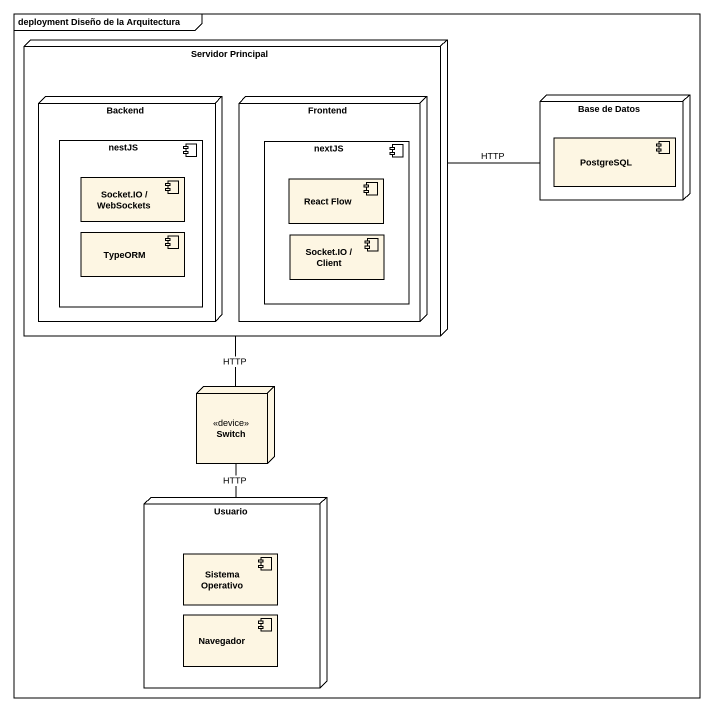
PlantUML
@startuml
mainframe deployment Diseño de la Arquitectura
node "Servidor Principal" as Servidor_Principal {
  node Backend {
    component nestJS {
      component "Socket.IO / WebSockets" as Socket_IO_WebSockets
      component TypeORM
    }
  }
  node Frontend {
    component nextJS {
      component "React Flow" as React_Flow
      component "Socket.IO / Client" as Socket_IO_Client
    }
  }
}
node "Base de Datos" as Base_de_Datos {
  component PostgreSQL
}
node Switch <<device>>
node Usuario {
  component "Sistema Operativo" as Sistema_Operativo
  component Navegador
}
Servidor_Principal -right- Base_de_Datos : HTTP
Switch -up- Servidor_Principal : HTTP
Switch -- Usuario : HTTP
@enduml
